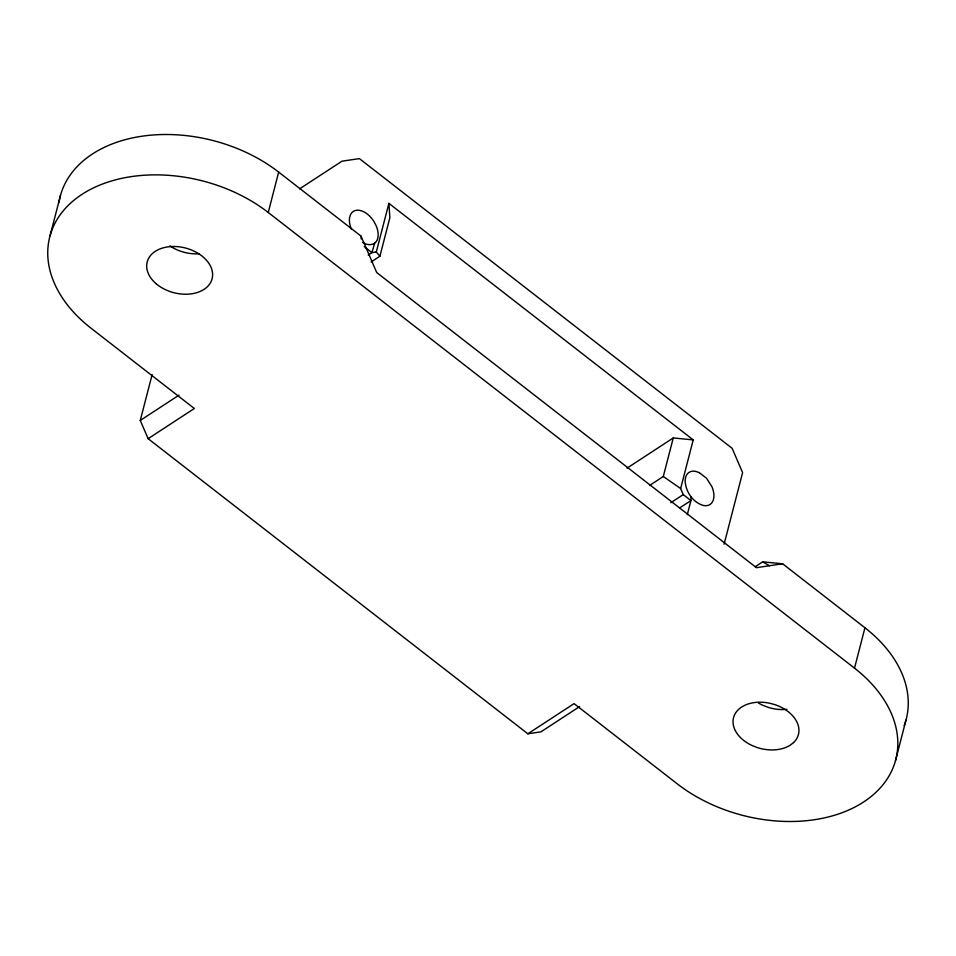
<?xml version="1.0" encoding="UTF-8"?>
<svg xmlns="http://www.w3.org/2000/svg" width="956" height="956" viewBox="0 0 956 956"><rect width="100%" height="100%" fill="white"/><g stroke="black" fill="none" stroke-linecap="round" stroke-linejoin="round"><path stroke-width="1.43" d="M691.092 496.69L690.949 500.574L687.304 514.627M50.035 235.833L60.479 195.466M579.635 706.568L540.941 731.854L527.855 733.802L148.132 438.685L140.269 420.449L152.124 374.609M527.855 733.802L574.054 703.628L677.326 783.896A134.139 92.326 14.5 0 0 863.638 801.965A134.139 92.326 14.5 0 0 854.509 668.136L268.242 212.483L278.674 172.104A134.139 92.326 14.5 0 0 143.233 136.039A134.139 92.326 14.5 0 0 58.949 202.564M371.143 261.956L379.902 256.232L376.305 251.99L388.889 203.353L693.22 439.891L680.648 488.528L683.265 494.599L690.949 500.574L679.704 507.911M379.902 256.232L389.869 217.693L388.889 203.353M649.542 485.481L663.297 476.494L673.263 437.944L693.22 439.891M724.098 544.191L742.609 472.611L732.129 448.304L359.384 158.6L341.937 161.206L299.575 188.882M854.509 668.136L864.941 627.769L782.617 563.777L762.649 561.841L755.24 566.681M895.521 760.534L905.965 720.167M374.692 243.063L371.944 252.635L368.215 255.085M140.269 420.449L178.975 395.163M148.132 438.685L194.331 408.499L91.059 328.231A134.139 92.326 14.5 0 1 81.917 194.403A134.139 92.326 14.5 0 1 268.242 212.483M627.017 468.165L673.263 437.944M670.801 502.737L683.265 494.599M376.305 251.99L371.944 252.635L364.272 246.672M782.617 563.777L756.459 567.685L376.724 272.556L361.01 236.096L278.674 172.104M762.649 561.841L769.532 565.737M362.623 242.394C366.674 245.238 373.175 245.907 376.365 241.438A19.168 11.771 56.8 0 0 376.114 225.628L373.784 221.242A19.168 11.771 56.8 0 0 354.831 210.679A19.168 11.771 56.8 0 0 351.45 229.321M663.297 476.494L680.648 488.528M361.01 236.096L361.201 238.964M864.941 627.769A134.139 92.326 14.5 0 1 904.173 725.688M786.919 709.34A33.532 23.087 14.5 0 1 767.788 707.213L762.912 705.325A33.532 23.087 14.5 0 1 758.371 702.959M199.35 253.734A33.532 23.087 14.5 0 1 169.917 245.895M793.576 742.561L790.421 745.059A33.532 23.087 14.5 0 1 757.343 747.58L752.468 745.692A33.532 23.087 14.5 0 1 741.557 707.082L745.322 705.05A33.532 23.087 14.5 0 1 769.544 703.198L774.623 704.56A33.532 23.087 14.5 0 1 793.576 742.561M699.278 472.623L695.574 471.344A19.168 11.771 56.8 0 0 685.153 481.43C685.894 491.97 693.064 502.581 703.497 505.509A19.168 11.771 56.8 0 0 711.862 486.58L706.508 478.239L699.278 472.623M156.246 283.812A33.532 23.087 14.5 0 0 211.467 280.706A33.532 23.087 14.5 0 0 171.22 246.552A33.532 23.087 14.5 0 0 156.246 283.812"/></g></svg>
